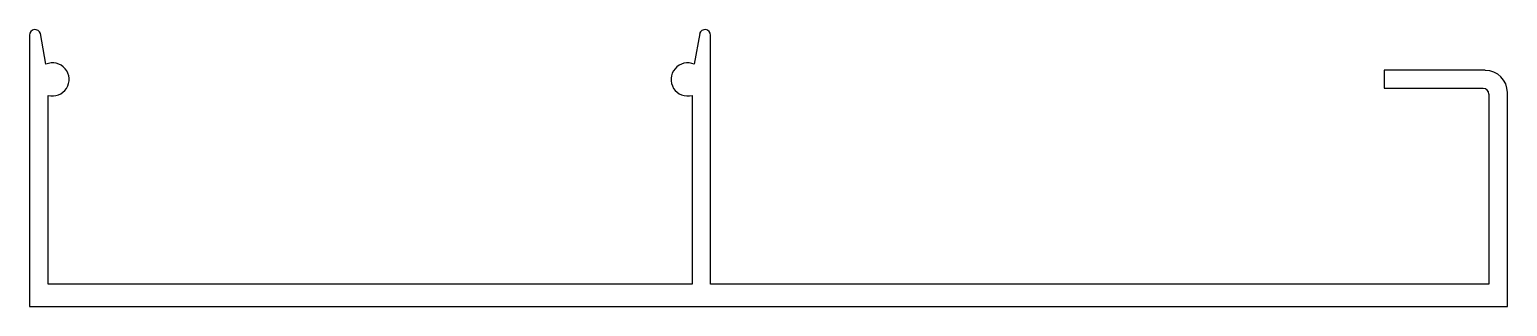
# Model space of a CAD drawing. Extents: x 3 to 104, y 3 to 22.
import ezdxf

# ---------------------------------------------------------------- set-up
doc = ezdxf.new("R2010")
doc.units = 0
doc.layers.get('0').update_dxf_attribs({"linetype": 'CONTINUOUS'})

msp = doc.modelspace()

# ---------------------------------------------------------------- linework, layer by layer
for p, q in [((2.68, 21.59), (2.68, 2.92)), ((3.8, 19.59), (3.43, 21.7)), ((48.75, 21.7), (48.38, 19.59)), ((49.5, 4.45), (49.5, 21.59)), ((102.76, 19.17), (95.8, 19.17)), ((95.8, 19.17), (95.8, 17.93)), ((3.95, 4.45), (3.95, 17.44)), ((48.23, 17.44), (48.23, 4.45)), ((95.8, 17.93), (102.61, 17.93)), ((103.01, 17.53), (103.01, 4.45)), ((104.28, 2.92), (104.28, 17.64)), ((48.23, 4.45), (3.95, 4.45)), ((103.01, 4.45), (49.5, 4.45)), ((2.68, 2.92), (104.28, 2.92))]:
    msp.add_line(p, q)
for centre, radius, start, end in [((3.06, 21.59), 0.381, 16.9845, 180.0349), ((49.11, 21.59), 0.381, 0.0349, 163.0155), ((4.26, 18.54), 1.14, 254.534, 113.5713), ((47.92, 18.54), 1.14, 66.4287, 285.466), ((102.76, 17.64), 1.52, 360, 90), ((102.61, 17.53), 0.397, 360, 90)]:
    msp.add_arc(centre, radius, start, end)

doc.saveas('drawing.dxf')
